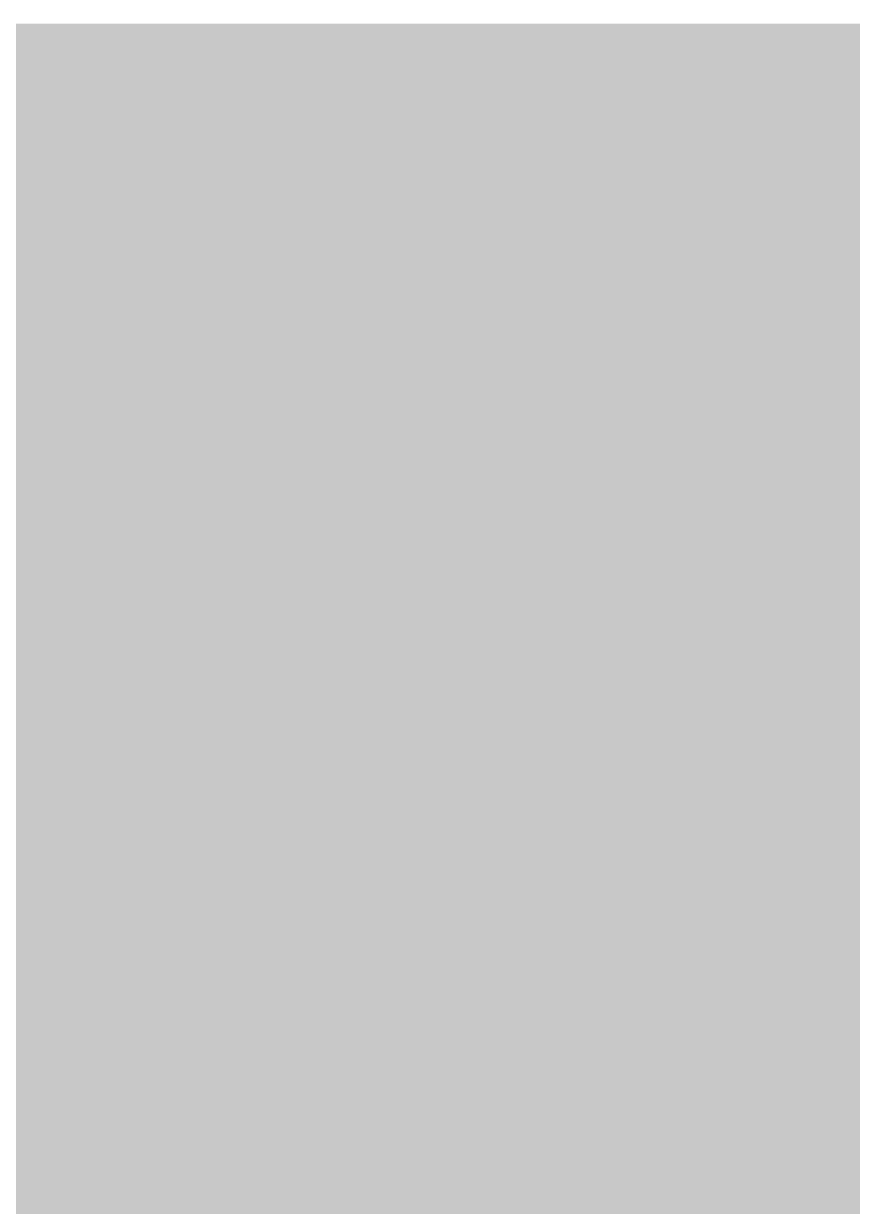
# Model space of a CAD drawing. Header units: millimetres. Extents: x -7229 to 200285, y -8553 to 29000.
# Drawn here: x 38390.5543 to 38390.7771, y 13524.682 to 13525 of the extents above; entities that cross this region are included whole.
import ezdxf

# ---------------------------------------------------------------- set-up
doc = ezdxf.new("R2010")
doc.units = ezdxf.units.MM
doc.layers.add('A-DOOR-1', color=7, linetype='Continuous', lineweight=5, true_color=0xaaaaaa)
doc.layers.add('A-DOOR-2', color=7, linetype='Continuous', lineweight=5, true_color=0xe2e2e2)
doc.layers.add('I-WALL', color=7, linetype='Continuous', lineweight=5)

# ---------------------------------------------------------------- blocks, each defined once
blk = doc.blocks.new('110_Дверь_СКБ_2Ст - Д-2 1450x2100h_Лестничная клетка EIS60-31891763-1_2_2_птичка зашивка')
at = {"layer": 'A-DOOR-2'}
blk.add_hatch(color=256, dxfattribs=at).paths.add_polyline_path([(697.5, 30), (697.5, -11), (712.5, -11), (712.5, 30)])

msp = doc.modelspace()

# ---------------------------------------------------------------- hatches: boundary and pattern name
at = {"layer": 'I-WALL'}
h = msp.add_hatch(dxfattribs=at)
h.set_pattern_fill('FP_2', color=256, style=0, pattern_type=2)
h.set_pattern_definition([(45, (0, 0), (-285.123, 285.123), []), (45, (285.12, 0), (-285.123, 285.123), [504.031, -100.806, 16.764, -84.042])])
h.paths.add_polyline_path([(38390.99998, 11200.00001), (38390.99998, 12125.00001), (38269.99998, 12125.00001), (38269.99998, 11200.00001)])
h.paths.add_polyline_path([(38319.99998, 13525.00001), (38390.99998, 13525.00001), (38390.99998, 15200), (38269.99998, 15200), (38269.99998, 13525.00001)])

# ---------------------------------------------------------------- block references
at = {"layer": 'A-DOOR-1', "rotation": 89.99999999999991}
msp.add_blockref('110_Дверь_СКБ_2Ст - Д-2 1450x2100h_Лестничная клетка EIS60-31891763-1_2_2_птичка зашивка', (38379.99998, 12812.50001), dxfattribs=at)

doc.saveas('drawing.dxf')
